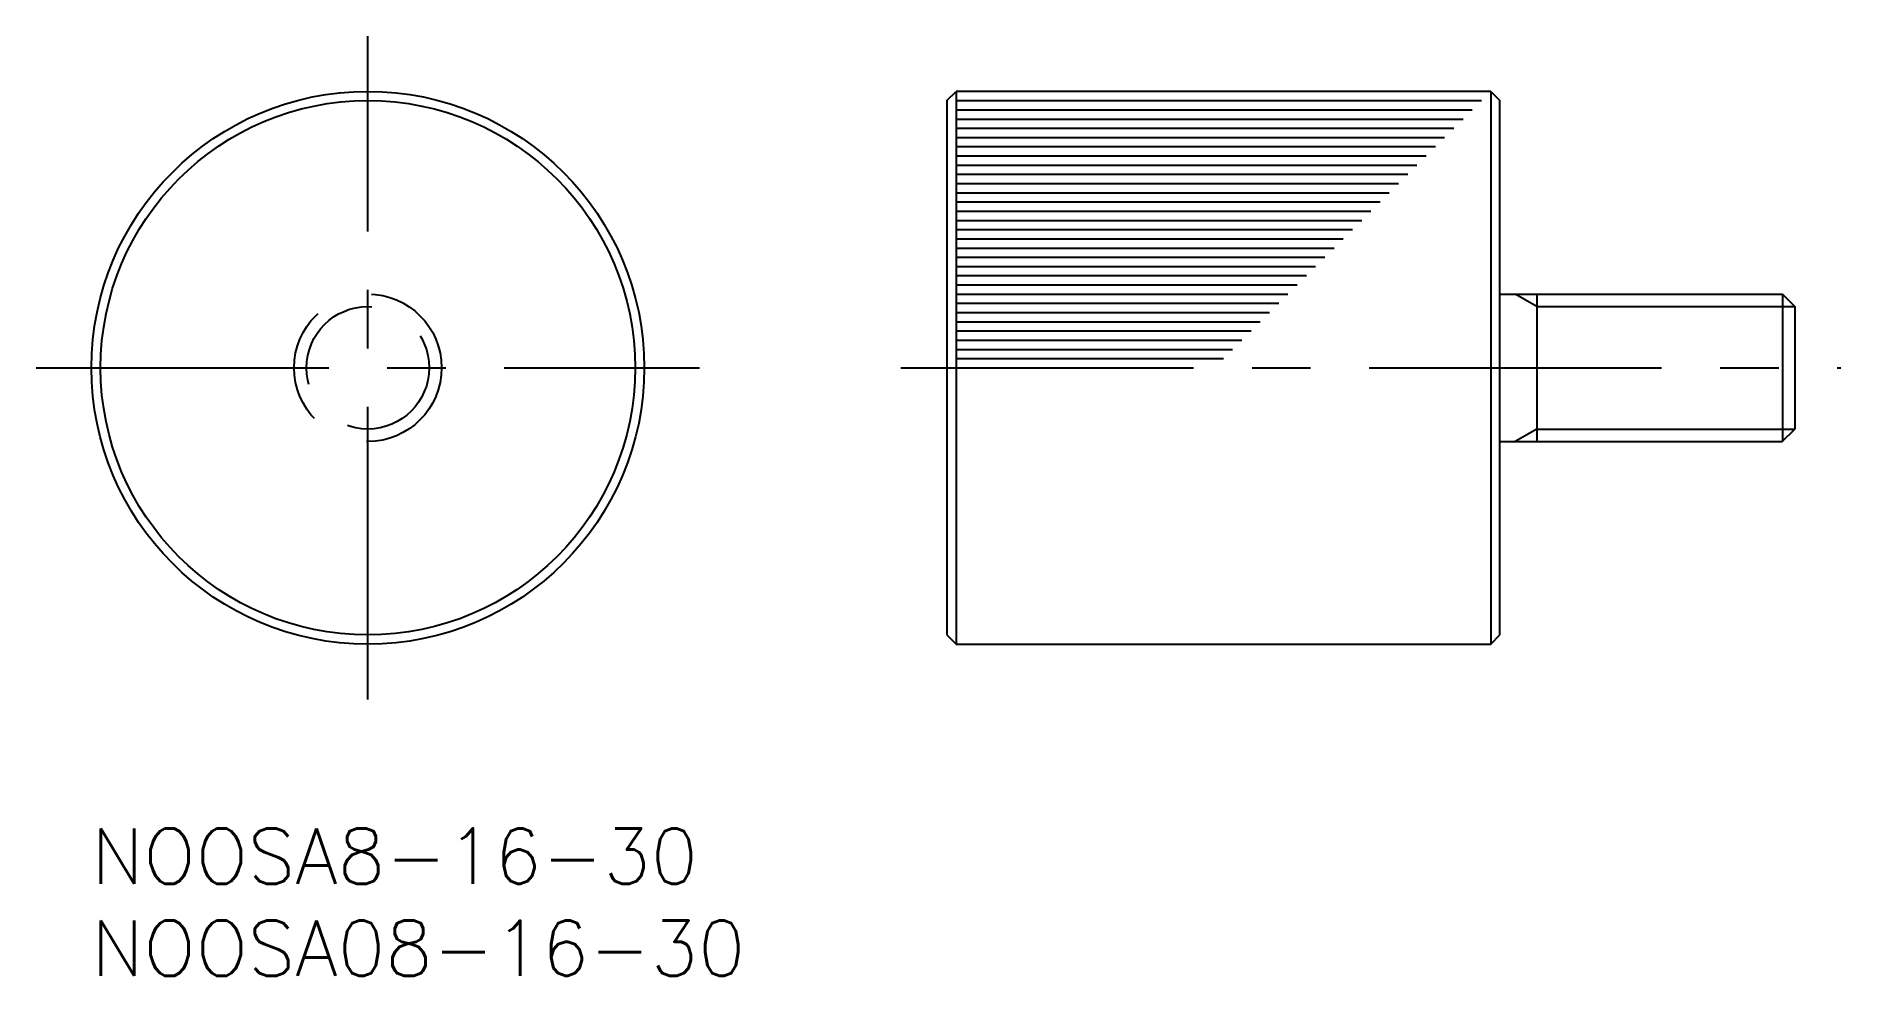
# Model space of a CAD drawing. Extents: x -3 to 94.9, y -8 to 43.
import ezdxf

# ---------------------------------------------------------------- set-up
doc = ezdxf.new("R2010")
doc.units = 0
doc.header["$LTSCALE"] = 0.5
doc.linetypes.add('CENTER', pattern=[50.8, 31.75, -6.35, 6.35, -6.35])
doc.linetypes.add('DASHED', pattern=[19.05, 12.7, -6.35])
for name, color, linetype in [('MSM_CENTER', 1, 'CENTER'), ('MSM_CONTINUOUS', 7, 'CONTINUOUS'), ('MSM_DASHED', 4, 'DASHED'), ('MSM_NARROW', 5, 'CONTINUOUS'), ('MSM_PART_NUMBER', 7, 'CONTINUOUS')]:
    doc.layers.add(name, color=color, linetype=linetype)
doc.styles.get("Standard").update_dxf_attribs({"font": 'txt.shx', "height": 3, "bigfont": 'bigfont.shx'})

# ---------------------------------------------------------------- blocks, each defined once
blk = doc.blocks.new('*U2')
at = {"layer": 'MSM_PART_NUMBER'}
blk.add_text('NOOSA8-16-30', height=3, dxfattribs=at).set_placement((0, -3))
blk = doc.blocks.new('*U3')
at = {"layer": 'MSM_PART_NUMBER'}
blk.add_text('NOOSA08-16-30', height=3, dxfattribs=at).set_placement((0, -8))

msp = doc.modelspace()

# ---------------------------------------------------------------- linework, layer by layer
at = {"layer": 'MSM_CENTER'}
for p, q in [((15, 7), (15, 43)), ((-3, 25), (33, 25)), ((43.921, 25), (94.921, 25))]:
    msp.add_line(p, q, dxfattribs=at)
at = {"layer": 'MSM_CONTINUOUS'}
for p, q in [((46.421, 39.5), (46.921, 40)), ((46.421, 39.5), (46.421, 10.5)), ((46.921, 40), (46.921, 10)), ((75.921, 40), (46.921, 40)), ((75.921, 40), (75.921, 10)), ((75.921, 40), (76.421, 39.5)), ((76.421, 10.5), (76.421, 39.5)), ((76.421, 29), (91.745, 29)), ((78.421, 29), (78.421, 21)), ((91.745, 29), (91.745, 21)), ((91.745, 29), (92.421, 28.324)), ((92.421, 28.324), (92.421, 21.677)), ((91.743, 21), (92.421, 21.678)), ((76.421, 21), (91.743, 21)), ((46.421, 10.5), (46.921, 10)), ((46.921, 10), (75.921, 10)), ((75.921, 10), (76.421, 10.5))]:
    msp.add_line(p, q, dxfattribs=at)
for radius in [15, 14.5]:
    msp.add_circle((15, 25), radius, dxfattribs=at)
at = {"layer": 'MSM_DASHED'}
for radius in [4, 3.324]:
    msp.add_circle((15, 25), radius, dxfattribs=at)
at = {"layer": 'MSM_NARROW'}
for p, q in [((46.921, 39.5), (75.421, 39.5)), ((46.921, 39), (74.921, 39)), ((46.921, 38.5), (74.421, 38.5)), ((46.921, 38), (73.921, 38)), ((46.921, 37.5), (73.421, 37.5)), ((46.921, 37), (72.921, 37)), ((46.921, 36.5), (72.421, 36.5)), ((46.921, 36), (71.921, 36)), ((46.921, 35.5), (71.421, 35.5)), ((46.921, 35), (70.921, 35)), ((46.921, 34.5), (70.421, 34.5)), ((46.921, 34), (69.921, 34)), ((46.921, 33.5), (69.421, 33.5)), ((46.921, 33), (68.921, 33)), ((46.921, 32.5), (68.421, 32.5)), ((46.921, 32), (67.921, 32)), ((46.921, 31.5), (67.421, 31.5)), ((46.921, 31), (66.921, 31)), ((46.921, 30.5), (66.421, 30.5)), ((46.921, 30), (65.921, 30)), ((46.921, 29.5), (65.421, 29.5)), ((46.921, 29), (64.921, 29)), ((46.921, 28.5), (64.421, 28.5)), ((78.421, 28.324), (77.25, 29)), ((46.921, 28), (63.921, 28)), ((46.921, 27.5), (63.421, 27.5)), ((78.421, 28.324), (92.421, 28.324)), ((46.921, 27), (62.921, 27)), ((46.921, 26.5), (62.421, 26.5)), ((46.921, 26), (61.921, 26)), ((46.921, 25.5), (61.421, 25.5)), ((78.421, 21.678), (77.247, 21)), ((78.421, 21.678), (92.421, 21.678))]:
    msp.add_line(p, q, dxfattribs=at)

# ---------------------------------------------------------------- block references
at = {"layer": 'MSM_CONTINUOUS'}
for name in ['*U2', '*U3']:
    msp.add_blockref(name, (0, 0), dxfattribs=at)

doc.saveas('drawing.dxf')
